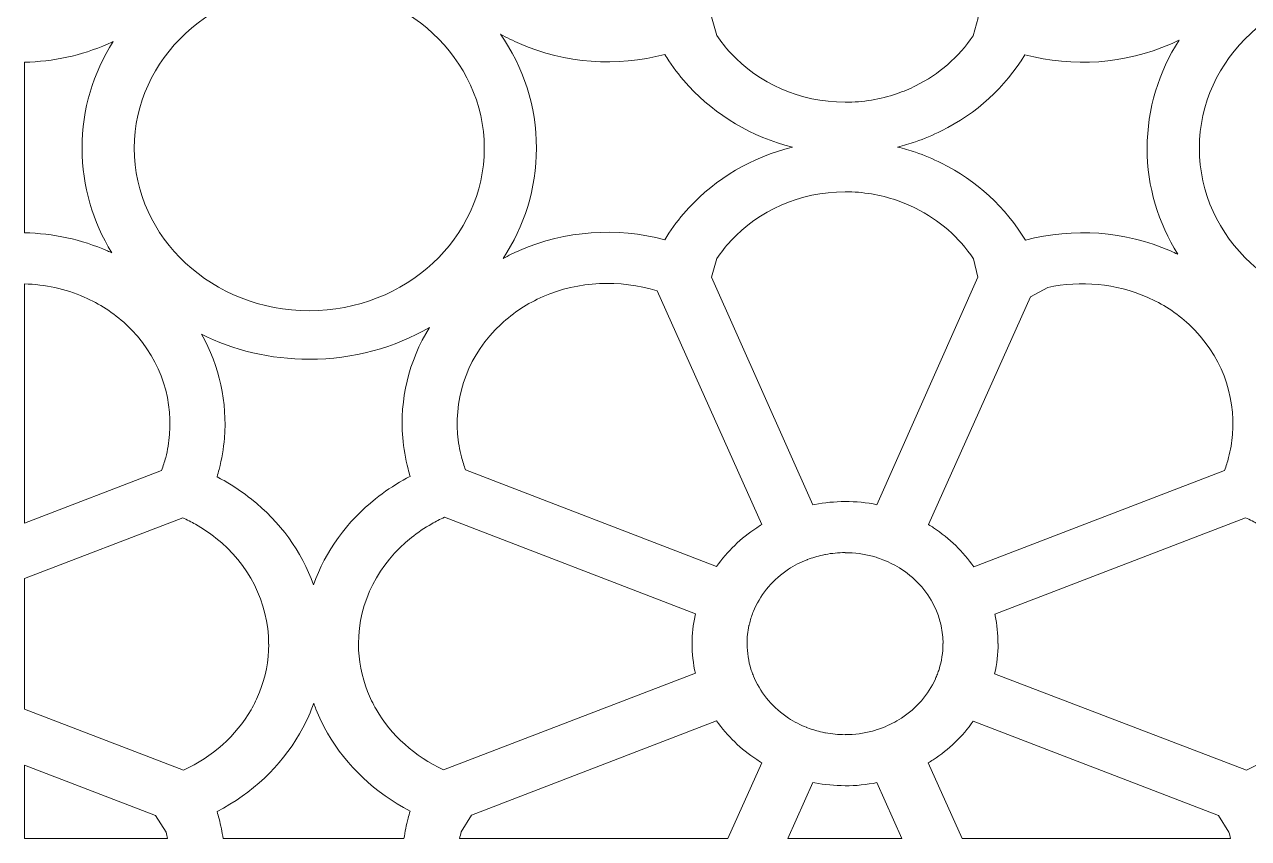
# Model space of a CAD drawing. Header units: millimetres. Extents: x -1200 to 1200, y -590 to 590.
# Drawn here: x -1200 to -592, y -590 to -186 of the extents above; entities that cross this region are included whole.
import ezdxf

# ---------------------------------------------------------------- set-up
doc = ezdxf.new("R2010")
doc.units = ezdxf.units.MM
doc.header["$MEASUREMENT"] = 0
doc.layers.add('Layer 1', color=7, linetype='Continuous')

msp = doc.modelspace()

# ---------------------------------------------------------------- linework, layer by layer
at = {"layer": 'Layer 1', "color": 250, "lineweight": 20}
for points, knots in [([(-728.8563, -191.4913), (-728.8563, -191.4913), (-726.2402, -182.4275), (-726.2402, -182.4275), (-726.2402, -182.4275), (-776.5921, -69.057), (-776.5921, -69.057), (-781.7599, -70.0902), (-787.0582, -70.6341), (-792.4253, -70.6341), (-792.4253, -70.6341), (-792.44, -70.6341), (-792.44, -70.6341), (-792.44, -70.6341), (-792.44, -70.5849), (-792.44, -70.5849), (-797.5787, -70.5836), (-802.6031, -70.1047), (-807.4632, -69.1958), (-807.4632, -69.1958), (-808.4468, -69.0112), (-808.4468, -69.0112), (-808.4468, -69.0112), (-858.8493, -182.0685), (-858.8493, -182.0685), (-858.8493, -182.0685), (-856.1266, -191.3136), (-856.1266, -191.3136), (-854.059, -194.38), (-851.75, -197.2896), (-849.2265, -200.0172), (-835.4098, -214.9543), (-815.0866, -224.3955), (-792.4193, -224.3955), (-792.4193, -224.3955), (-792.411, -224.3955), (-792.411, -224.3955), (-792.411, -224.3955), (-792.411, -224.4452), (-792.411, -224.4452), (-783.4899, -224.4448), (-774.8719, -222.9465), (-766.8291, -220.2018), (-763.4369, -219.0436), (-760.2847, -217.7367), (-757.3866, -216.2958), (-745.7534, -210.513), (-735.9114, -201.9297), (-728.8563, -191.4913)], [0, 0, 0, 0, 0.0625, 0.0625, 0.0625, 0.125, 0.125, 0.125, 0.1875, 0.1875, 0.1875, 0.25, 0.25, 0.25, 0.3125, 0.3125, 0.3125, 0.375, 0.375, 0.375, 0.4375, 0.4375, 0.4375, 0.5, 0.5, 0.5, 0.5625, 0.5625, 0.5625, 0.625, 0.625, 0.625, 0.6875, 0.6875, 0.6875, 0.75, 0.75, 0.75, 0.8125, 0.8125, 0.8125, 0.875, 0.875, 0.875, 0.9375, 0.9375, 0.9375, 1, 1, 1, 1]), ([(-971.7018, -247.2571), (-971.7018, -247.2571), (-971.7018, -247.2541), (-971.7018, -247.2541), (-971.7018, -247.2541), (-971.6511, -247.2541), (-971.6511, -247.2541), (-971.6516, -225.0145), (-981.3984, -204.8449), (-997.1524, -190.2183), (-1012.9047, -175.5926), (-1034.6258, -166.5438), (-1058.5766, -166.5425), (-1058.5766, -166.5425), (-1058.5766, -166.5896), (-1058.5766, -166.5896), (-1058.5766, -166.5896), (-1058.5834, -166.5896), (-1058.5834, -166.5896), (-1058.5834, -166.5896), (-1058.5867, -166.5896), (-1058.5867, -166.5896), (-1058.5867, -166.5896), (-1058.5867, -166.5425), (-1058.5867, -166.5425), (-1082.5392, -166.5429), (-1104.2631, -175.5926), (-1120.0165, -190.22), (-1135.7684, -204.8462), (-1145.5144, -225.0136), (-1145.5158, -247.2507), (-1145.5158, -247.2507), (-1145.4651, -247.2507), (-1145.4651, -247.2507), (-1145.4651, -247.2507), (-1145.4651, -247.2571), (-1145.4651, -247.2571), (-1145.4651, -247.2571), (-1145.4651, -247.2601), (-1145.4651, -247.2601), (-1145.4651, -247.2601), (-1145.5158, -247.2601), (-1145.5158, -247.2601), (-1145.5153, -269.4994), (-1135.7684, -289.6689), (-1120.0141, -304.2955), (-1104.2617, -318.9208), (-1082.5406, -327.9697), (-1058.5904, -327.9709), (-1058.5904, -327.9709), (-1058.5904, -327.9238), (-1058.5904, -327.9238), (-1058.5904, -327.9238), (-1058.5834, -327.9238), (-1058.5834, -327.9238), (-1058.5834, -327.9238), (-1058.5802, -327.9238), (-1058.5802, -327.9238), (-1058.5802, -327.9238), (-1058.5802, -327.9709), (-1058.5802, -327.9709), (-1034.6272, -327.9705), (-1012.9038, -318.9208), (-997.15, -304.2938), (-981.3976, -289.6677), (-971.6524, -269.5007), (-971.6511, -247.2636), (-971.6511, -247.2636), (-971.7018, -247.2636), (-971.7018, -247.2636), (-971.7018, -247.2636), (-971.7018, -247.2571), (-971.7018, -247.2571)], [0, 0, 0, 0, 0.04166667, 0.04166667, 0.04166667, 0.08333333, 0.08333333, 0.08333333, 0.125, 0.125, 0.125, 0.16666667, 0.16666667, 0.16666667, 0.20833333, 0.20833333, 0.20833333, 0.25, 0.25, 0.25, 0.29166667, 0.29166667, 0.29166667, 0.33333333, 0.33333333, 0.33333333, 0.375, 0.375, 0.375, 0.41666667, 0.41666667, 0.41666667, 0.45833333, 0.45833333, 0.45833333, 0.5, 0.5, 0.5, 0.54166667, 0.54166667, 0.54166667, 0.58333333, 0.58333333, 0.58333333, 0.625, 0.625, 0.625, 0.66666667, 0.66666667, 0.66666667, 0.70833333, 0.70833333, 0.70833333, 0.75, 0.75, 0.75, 0.79166667, 0.79166667, 0.79166667, 0.83333333, 0.83333333, 0.83333333, 0.875, 0.875, 0.875, 0.91666667, 0.91666667, 0.91666667, 0.95833333, 0.95833333, 0.95833333, 1, 1, 1, 1]), ([(-442.6111, -247.2571), (-442.6111, -247.2571), (-442.6111, -247.2541), (-442.6111, -247.2541), (-442.6111, -247.2541), (-442.5604, -247.2541), (-442.5604, -247.2541), (-442.5609, -225.0145), (-452.3078, -204.8449), (-468.0616, -190.2183), (-483.814, -175.5926), (-505.5351, -166.5438), (-529.4858, -166.5425), (-529.4858, -166.5425), (-529.4858, -166.5896), (-529.4858, -166.5896), (-529.4858, -166.5896), (-529.4928, -166.5896), (-529.4928, -166.5896), (-529.4928, -166.5896), (-529.496, -166.5896), (-529.496, -166.5896), (-529.496, -166.5896), (-529.496, -166.5425), (-529.496, -166.5425), (-553.4485, -166.5429), (-575.1724, -175.5926), (-590.9257, -190.22), (-606.6778, -204.8462), (-616.4238, -225.0136), (-616.425, -247.2507), (-616.425, -247.2507), (-616.3743, -247.2507), (-616.3743, -247.2507), (-616.3743, -247.2507), (-616.3743, -247.2571), (-616.3743, -247.2571), (-616.3743, -247.2571), (-616.3743, -247.2601), (-616.3743, -247.2601), (-616.3743, -247.2601), (-616.425, -247.2601), (-616.425, -247.2601), (-616.4246, -269.4994), (-606.6778, -289.6689), (-590.9233, -304.2955), (-575.171, -318.9208), (-553.4499, -327.9697), (-529.4996, -327.9709), (-529.4996, -327.9709), (-529.4996, -327.9238), (-529.4996, -327.9238), (-529.4996, -327.9238), (-529.4928, -327.9238), (-529.4928, -327.9238), (-529.4928, -327.9238), (-529.4895, -327.9238), (-529.4895, -327.9238), (-529.4895, -327.9238), (-529.4895, -327.9709), (-529.4895, -327.9709), (-505.5365, -327.9705), (-483.813, -318.9208), (-468.0592, -304.2938), (-452.3069, -289.6677), (-442.5618, -269.5007), (-442.5604, -247.2636), (-442.5604, -247.2636), (-442.6111, -247.2636), (-442.6111, -247.2636), (-442.6111, -247.2636), (-442.6111, -247.2571), (-442.6111, -247.2571)], [0, 0, 0, 0, 0.04166667, 0.04166667, 0.04166667, 0.08333333, 0.08333333, 0.08333333, 0.125, 0.125, 0.125, 0.16666667, 0.16666667, 0.16666667, 0.20833333, 0.20833333, 0.20833333, 0.25, 0.25, 0.25, 0.29166667, 0.29166667, 0.29166667, 0.33333333, 0.33333333, 0.33333333, 0.375, 0.375, 0.375, 0.41666667, 0.41666667, 0.41666667, 0.45833333, 0.45833333, 0.45833333, 0.5, 0.5, 0.5, 0.54166667, 0.54166667, 0.54166667, 0.58333333, 0.58333333, 0.58333333, 0.625, 0.625, 0.625, 0.66666667, 0.66666667, 0.66666667, 0.70833333, 0.70833333, 0.70833333, 0.75, 0.75, 0.75, 0.79166667, 0.79166667, 0.79166667, 0.83333333, 0.83333333, 0.83333333, 0.875, 0.875, 0.875, 0.91666667, 0.91666667, 0.91666667, 0.95833333, 0.95833333, 0.95833333, 1, 1, 1, 1]), ([(-1156.0553, -194.329), (-1156.9493, -194.7518), (-1157.8471, -195.1578), (-1158.7467, -195.551), (-1171.7797, -201.2456), (-1185.8697, -204.2397), (-1200.05, -204.5425), (-1200.05, -204.5425), (-1200.05, -289.2393), (-1200.05, -289.2393), (-1185.8696, -289.5412), (-1171.7796, -292.535), (-1158.7467, -298.2295), (-1158.0625, -298.5285), (-1157.3798, -298.8347), (-1156.6988, -299.1509), (-1166.0859, -283.86), (-1171.453, -266.149), (-1171.4535, -247.2601), (-1171.4535, -247.2601), (-1171.5042, -247.2601), (-1171.5042, -247.2601), (-1171.5042, -247.2601), (-1171.5042, -247.2571), (-1171.5042, -247.2571), (-1171.5042, -247.2571), (-1171.5042, -247.2507), (-1171.5042, -247.2507), (-1171.5042, -247.2507), (-1171.4535, -247.2507), (-1171.4535, -247.2507), (-1171.452, -227.9357), (-1165.8395, -209.8525), (-1156.0553, -194.329)], [0, 0, 0, 0, 0.09090909, 0.09090909, 0.09090909, 0.18181818, 0.18181818, 0.18181818, 0.27272727, 0.27272727, 0.27272727, 0.36363636, 0.36363636, 0.36363636, 0.45454545, 0.45454545, 0.45454545, 0.54545455, 0.54545455, 0.54545455, 0.63636364, 0.63636364, 0.63636364, 0.72727273, 0.72727273, 0.72727273, 0.81818182, 0.81818182, 0.81818182, 0.90909091, 0.90909091, 0.90909091, 1, 1, 1, 1]), ([(-962.2936, -302.0215), (-959.5989, -300.5425), (-956.872, -299.2023), (-954.1188, -297.9995), (-931.5465, -288.1377), (-905.8082, -286.3755), (-881.917, -292.6681), (-881.2661, -291.5917), (-880.5921, -290.5243), (-879.8975, -289.4681), (-876.9536, -284.9933), (-873.634, -280.761), (-869.9821, -276.8139), (-856.6101, -262.3574), (-838.7922, -251.6702), (-818.5479, -246.6613), (-838.7922, -241.6525), (-856.6101, -230.9631), (-869.9821, -216.5066), (-873.634, -212.5595), (-876.9536, -208.3272), (-879.8975, -203.8525), (-880.5921, -202.7962), (-881.2666, -201.7305), (-881.917, -200.6541), (-905.8082, -206.9471), (-931.5475, -205.1841), (-954.1193, -195.3219), (-957.314, -193.9259), (-960.4745, -192.3454), (-963.5881, -190.5777), (-952.2772, -206.9077), (-945.7139, -226.3607), (-945.7134, -247.2541), (-945.7134, -247.2541), (-945.6627, -247.2541), (-945.6627, -247.2541), (-945.6627, -247.2541), (-945.6627, -247.2571), (-945.6627, -247.2571), (-945.6627, -247.2571), (-945.6627, -247.2636), (-945.6627, -247.2636), (-945.6627, -247.2636), (-945.7134, -247.2636), (-945.7134, -247.2636), (-945.7149, -267.3453), (-951.779, -286.0954), (-962.2936, -302.0215)], [0, 0, 0, 0, 0.0625, 0.0625, 0.0625, 0.125, 0.125, 0.125, 0.1875, 0.1875, 0.1875, 0.25, 0.25, 0.25, 0.3125, 0.3125, 0.3125, 0.375, 0.375, 0.375, 0.4375, 0.4375, 0.4375, 0.5, 0.5, 0.5, 0.5625, 0.5625, 0.5625, 0.625, 0.625, 0.625, 0.6875, 0.6875, 0.6875, 0.75, 0.75, 0.75, 0.8125, 0.8125, 0.8125, 0.875, 0.875, 0.875, 0.9375, 0.9375, 0.9375, 1, 1, 1, 1]), ([(-626.4866, -193.5777), (-627.8941, -194.2725), (-629.3095, -194.9299), (-630.7313, -195.551), (-653.352, -205.4347), (-679.1563, -207.1857), (-703.0912, -200.8439), (-712.7833, -216.8582), (-727.1946, -230.019), (-744.5483, -238.646), (-748.8115, -240.7658), (-753.111, -242.5729), (-757.4144, -244.0421), (-760.3344, -245.0388), (-763.322, -245.9143), (-766.3678, -246.6613), (-763.322, -247.4083), (-760.3344, -248.2817), (-757.4144, -249.2784), (-753.111, -250.7476), (-748.8115, -252.5547), (-744.5483, -254.6745), (-727.0512, -263.373), (-712.5448, -276.6833), (-702.8524, -292.8767), (-678.9842, -286.6098), (-653.2763, -288.3788), (-630.7313, -298.2295), (-629.5364, -298.7517), (-628.3458, -299.2986), (-627.1606, -299.873), (-636.8245, -284.4185), (-642.3623, -266.4471), (-642.3627, -247.2601), (-642.3627, -247.2601), (-642.4134, -247.2601), (-642.4134, -247.2601), (-642.4134, -247.2601), (-642.4134, -247.2571), (-642.4134, -247.2571), (-642.4134, -247.2571), (-642.4134, -247.2507), (-642.4134, -247.2507), (-642.4134, -247.2507), (-642.3627, -247.2507), (-642.3627, -247.2507), (-642.3613, -227.623), (-636.5657, -209.2674), (-626.4866, -193.5777)], [0, 0, 0, 0, 0.0625, 0.0625, 0.0625, 0.125, 0.125, 0.125, 0.1875, 0.1875, 0.1875, 0.25, 0.25, 0.25, 0.3125, 0.3125, 0.3125, 0.375, 0.375, 0.375, 0.4375, 0.4375, 0.4375, 0.5, 0.5, 0.5, 0.5625, 0.5625, 0.5625, 0.625, 0.625, 0.625, 0.6875, 0.6875, 0.6875, 0.75, 0.75, 0.75, 0.8125, 0.8125, 0.8125, 0.875, 0.875, 0.875, 0.9375, 0.9375, 0.9375, 1, 1, 1, 1]), ([(-726.3887, -311.2284), (-726.3887, -311.2284), (-728.6122, -302.1937), (-728.6122, -302.1937), (-735.6835, -291.5909), (-745.6182, -282.8752), (-757.3866, -277.0247), (-760.2842, -275.5842), (-763.4369, -274.277), (-766.8291, -273.1188), (-774.8719, -270.374), (-783.4899, -268.8757), (-792.411, -268.8753), (-792.411, -268.8753), (-792.411, -268.925), (-792.411, -268.925), (-792.411, -268.925), (-792.4193, -268.925), (-792.4193, -268.925), (-815.0866, -268.925), (-835.4098, -278.3662), (-849.2265, -293.3033), (-851.7496, -296.0305), (-854.0585, -298.941), (-856.1256, -302.0069), (-856.1256, -302.0069), (-858.8073, -311.3445), (-858.8073, -311.3445), (-858.8073, -311.3445), (-808.4472, -424.3093), (-808.4472, -424.3093), (-808.4472, -424.3093), (-807.4632, -424.1247), (-807.4632, -424.1247), (-802.6031, -423.2154), (-797.5792, -422.7365), (-792.44, -422.7352), (-792.44, -422.7352), (-792.44, -422.686), (-792.44, -422.686), (-792.44, -422.686), (-792.4253, -422.686), (-792.4253, -422.686), (-787.0587, -422.686), (-781.7599, -423.2321), (-776.5921, -424.2643), (-776.5921, -424.2643), (-726.3887, -311.2284), (-726.3887, -311.2284)], [0, 0, 0, 0, 0.0625, 0.0625, 0.0625, 0.125, 0.125, 0.125, 0.1875, 0.1875, 0.1875, 0.25, 0.25, 0.25, 0.3125, 0.3125, 0.3125, 0.375, 0.375, 0.375, 0.4375, 0.4375, 0.4375, 0.5, 0.5, 0.5, 0.5625, 0.5625, 0.5625, 0.625, 0.625, 0.625, 0.6875, 0.6875, 0.6875, 0.75, 0.75, 0.75, 0.8125, 0.8125, 0.8125, 0.875, 0.875, 0.875, 0.9375, 0.9375, 0.9375, 1, 1, 1, 1]), ([(-1200.05, -433.444), (-1200.05, -433.444), (-1131.9126, -407.2199), (-1131.9126, -407.2199), (-1131.139, -405.1146), (-1130.4691, -402.9734), (-1129.9059, -400.8074), (-1128.9547, -397.1512), (-1128.3176, -393.3296), (-1127.996, -389.3886), (-1126.3901, -369.7227), (-1133.5624, -349.6898), (-1149.576, -334.8225), (-1149.576, -334.8225), (-1149.5888, -334.8109), (-1149.5888, -334.8109), (-1149.5888, -334.8109), (-1149.562, -334.7861), (-1149.562, -334.7861), (-1152.7351, -331.8435), (-1156.0488, -329.2628), (-1159.464, -327.0419), (-1162.875, -324.8223), (-1166.5413, -322.8657), (-1170.4081, -321.1764), (-1179.7581, -317.0911), (-1189.86, -314.9043), (-1200.05, -314.6085), (-1200.05, -314.6085), (-1200.05, -433.444), (-1200.05, -433.444)], [0, 0, 0, 0, 0.1, 0.1, 0.1, 0.2, 0.2, 0.2, 0.3, 0.3, 0.3, 0.4, 0.4, 0.4, 0.5, 0.5, 0.5, 0.6, 0.6, 0.6, 0.7, 0.7, 0.7, 0.8, 0.8, 0.8, 0.9, 0.9, 0.9, 1, 1, 1, 1]), ([(-980.9561, -406.9881), (-980.9561, -406.9881), (-856.2485, -454.9854), (-856.2485, -454.9854), (-850.9768, -447.4476), (-844.1769, -440.8861), (-836.25, -435.6767), (-835.4241, -435.1336), (-834.6049, -434.6145), (-833.787, -434.1168), (-833.787, -434.1168), (-885.7677, -318.11), (-885.7677, -318.11), (-904.356, -312.2796), (-924.7531, -313.2112), (-942.4574, -320.9459), (-946.3242, -322.6361), (-949.99, -324.5927), (-953.4015, -326.8119), (-956.8162, -329.0332), (-960.1304, -331.6139), (-963.3035, -334.5561), (-963.3035, -334.5561), (-963.2767, -334.5809), (-963.2767, -334.5809), (-963.2767, -334.5809), (-963.2895, -334.5925), (-963.2895, -334.5925), (-979.3031, -349.4598), (-986.4754, -369.4927), (-984.8695, -389.1585), (-984.5479, -393.0992), (-983.9108, -396.9211), (-982.9596, -400.5774), (-982.3968, -402.743), (-981.7296, -404.8829), (-980.9561, -406.9881)], [0, 0, 0, 0, 0.08333333, 0.08333333, 0.08333333, 0.16666667, 0.16666667, 0.16666667, 0.25, 0.25, 0.25, 0.33333333, 0.33333333, 0.33333333, 0.41666667, 0.41666667, 0.41666667, 0.5, 0.5, 0.5, 0.58333333, 0.58333333, 0.58333333, 0.66666667, 0.66666667, 0.66666667, 0.75, 0.75, 0.75, 0.83333333, 0.83333333, 0.83333333, 0.91666667, 0.91666667, 0.91666667, 1, 1, 1, 1]), ([(-728.4845, -455.17), (-728.4845, -455.17), (-603.8973, -407.2199), (-603.8973, -407.2199), (-603.1236, -405.1146), (-602.4539, -402.9734), (-601.8906, -400.8074), (-600.9392, -397.1512), (-600.3021, -393.3296), (-599.9807, -389.3886), (-598.3748, -369.7227), (-605.547, -349.6898), (-621.5606, -334.8225), (-621.5606, -334.8225), (-621.5736, -334.8109), (-621.5736, -334.8109), (-621.5736, -334.8109), (-621.5468, -334.7861), (-621.5468, -334.7861), (-624.7198, -331.8435), (-628.0334, -329.2628), (-631.4487, -327.0419), (-634.8598, -324.8223), (-638.5258, -322.8657), (-642.3927, -321.1764), (-657.7955, -314.4465), (-675.2387, -312.8672), (-691.7547, -316.4099), (-691.7547, -316.4099), (-700.3095, -321.0804), (-700.3095, -321.0804), (-700.3095, -321.0804), (-750.9732, -434.1472), (-750.9732, -434.1472), (-750.112, -434.668), (-749.2659, -435.2004), (-748.4392, -435.7466), (-740.5312, -440.967), (-733.7465, -447.568), (-728.4845, -455.17)], [0, 0, 0, 0, 0.07692308, 0.07692308, 0.07692308, 0.15384615, 0.15384615, 0.15384615, 0.23076923, 0.23076923, 0.23076923, 0.30769231, 0.30769231, 0.30769231, 0.38461538, 0.38461538, 0.38461538, 0.46153846, 0.46153846, 0.46153846, 0.53846154, 0.53846154, 0.53846154, 0.61538462, 0.61538462, 0.61538462, 0.69230769, 0.69230769, 0.69230769, 0.76923077, 0.76923077, 0.76923077, 0.84615385, 0.84615385, 0.84615385, 0.92307692, 0.92307692, 0.92307692, 1, 1, 1, 1]), ([(-1112.1652, -339.5444), (-1103.0747, -355.5613), (-1099.265, -373.5348), (-1100.7136, -391.2762), (-1101.1297, -396.3703), (-1102.0165, -401.5531), (-1103.3728, -406.768), (-1103.6901, -407.9883), (-1104.0352, -409.2069), (-1104.4061, -410.4208), (-1103.2228, -411.0363), (-1102.0486, -411.6723), (-1100.8876, -412.3307), (-1096.0681, -415.0639), (-1091.5097, -418.1461), (-1087.2586, -421.5363), (-1073.1604, -432.7787), (-1062.3875, -447.4069), (-1056.4719, -464.0265), (-1050.5744, -447.3127), (-1039.7696, -432.6009), (-1025.6065, -421.3067), (-1021.3548, -417.9161), (-1016.797, -414.8338), (-1011.9774, -412.1011), (-1010.8164, -411.4428), (-1009.6441, -410.8071), (-1008.4608, -410.1916), (-1008.8317, -408.9769), (-1009.1754, -407.7583), (-1009.4927, -406.5375), (-1010.849, -401.3226), (-1011.7358, -396.1403), (-1012.1519, -391.0462), (-1013.6937, -372.1625), (-1009.2778, -353.0162), (-998.8786, -336.2458), (-1016.1857, -346.2627), (-1036.6469, -352.0529), (-1058.5802, -352.0533), (-1058.5802, -352.0533), (-1058.5802, -352.1004), (-1058.5802, -352.1004), (-1058.5802, -352.1004), (-1058.5834, -352.1004), (-1058.5834, -352.1004), (-1058.5834, -352.1004), (-1058.5904, -352.1004), (-1058.5904, -352.1004), (-1058.5904, -352.1004), (-1058.5904, -352.0533), (-1058.5904, -352.0533), (-1077.9887, -352.0524), (-1096.2337, -347.5211), (-1112.1652, -339.5444)], [0, 0, 0, 0, 0.05555556, 0.05555556, 0.05555556, 0.11111111, 0.11111111, 0.11111111, 0.16666667, 0.16666667, 0.16666667, 0.22222222, 0.22222222, 0.22222222, 0.27777778, 0.27777778, 0.27777778, 0.33333333, 0.33333333, 0.33333333, 0.38888889, 0.38888889, 0.38888889, 0.44444444, 0.44444444, 0.44444444, 0.5, 0.5, 0.5, 0.55555556, 0.55555556, 0.55555556, 0.61111111, 0.61111111, 0.61111111, 0.66666667, 0.66666667, 0.66666667, 0.72222222, 0.72222222, 0.72222222, 0.77777778, 0.77777778, 0.77777778, 0.83333333, 0.83333333, 0.83333333, 0.88888889, 0.88888889, 0.88888889, 0.94444444, 0.94444444, 0.94444444, 1, 1, 1, 1]), ([(-1121.4682, -430.7655), (-1121.4682, -430.7655), (-1200.05, -460.9657), (-1200.05, -460.9657), (-1200.05, -460.9657), (-1200.05, -525.8653), (-1200.05, -525.8653), (-1200.05, -525.8653), (-1121.0369, -556.1176), (-1121.0369, -556.1176), (-1106.7003, -549.5398), (-1094.9365, -538.9973), (-1087.486, -526.0785), (-1085.9351, -523.3882), (-1084.5266, -520.461), (-1083.2797, -517.3115), (-1080.3225, -509.8444), (-1078.7093, -501.8424), (-1078.7088, -493.5589), (-1078.7088, -493.5589), (-1078.7619, -493.5589), (-1078.7619, -493.5589), (-1078.7619, -493.5589), (-1078.7619, -493.5516), (-1078.7619, -493.5516), (-1078.7619, -472.5057), (-1088.9314, -453.6361), (-1105.0188, -440.8077), (-1108.1701, -438.2943), (-1111.5474, -436.0104), (-1115.1171, -433.9861), (-1117.1508, -432.8326), (-1119.271, -431.7588), (-1121.4682, -430.7655)], [0, 0, 0, 0, 0.09090909, 0.09090909, 0.09090909, 0.18181818, 0.18181818, 0.18181818, 0.27272727, 0.27272727, 0.27272727, 0.36363636, 0.36363636, 0.36363636, 0.45454545, 0.45454545, 0.45454545, 0.54545455, 0.54545455, 0.54545455, 0.63636364, 0.63636364, 0.63636364, 0.72727273, 0.72727273, 0.72727273, 0.81818182, 0.81818182, 0.81818182, 0.90909091, 0.90909091, 0.90909091, 1, 1, 1, 1]), ([(-866.7113, -478.4548), (-866.7113, -478.4548), (-991.3981, -430.5355), (-991.3981, -430.5355), (-993.596, -431.5288), (-995.714, -432.6031), (-997.7479, -433.7561), (-1001.3176, -435.7808), (-1004.6954, -438.0647), (-1007.8462, -440.5781), (-1023.9341, -453.4065), (-1034.1036, -472.2757), (-1034.1036, -493.3212), (-1034.1036, -493.3212), (-1034.1036, -493.3293), (-1034.1036, -493.3293), (-1034.1036, -493.3293), (-1034.1567, -493.3293), (-1034.1567, -493.3293), (-1034.1562, -501.6119), (-1032.543, -509.6144), (-1029.5858, -517.081), (-1028.3389, -520.2309), (-1026.9304, -523.1577), (-1025.3795, -525.848), (-1017.9295, -538.7673), (-1006.1666, -549.3102), (-991.829, -555.8884), (-991.829, -555.8884), (-866.7412, -507.9957), (-866.7412, -507.9957), (-867.8573, -503.1903), (-868.4454, -498.2607), (-868.4454, -493.2689), (-868.4454, -493.2689), (-868.4454, -493.2552), (-868.4454, -493.2552), (-868.4454, -493.2552), (-868.3923, -493.2552), (-868.3923, -493.2552), (-868.391, -488.4974), (-867.8776, -483.8419), (-866.9022, -479.3376), (-866.9022, -479.3376), (-866.7113, -478.4548), (-866.7113, -478.4548)], [0, 0, 0, 0, 0.06666667, 0.06666667, 0.06666667, 0.13333333, 0.13333333, 0.13333333, 0.2, 0.2, 0.2, 0.26666667, 0.26666667, 0.26666667, 0.33333333, 0.33333333, 0.33333333, 0.4, 0.4, 0.4, 0.46666667, 0.46666667, 0.46666667, 0.53333333, 0.53333333, 0.53333333, 0.6, 0.6, 0.6, 0.66666667, 0.66666667, 0.66666667, 0.73333333, 0.73333333, 0.73333333, 0.8, 0.8, 0.8, 0.86666667, 0.86666667, 0.86666667, 0.93333333, 0.93333333, 0.93333333, 1, 1, 1, 1]), ([(-593.4529, -430.7655), (-593.4529, -430.7655), (-718.0613, -478.6544), (-718.0613, -478.6544), (-717.9603, -479.0664), (-717.8957, -479.329), (-717.8713, -479.4442), (-717.8713, -479.4442), (-717.8713, -479.4939), (-717.8713, -479.4939), (-716.9462, -483.8089), (-716.4592, -488.4083), (-716.4578, -493.2552), (-716.4578, -493.2552), (-716.4047, -493.2552), (-716.4047, -493.2552), (-716.4047, -493.2552), (-716.4047, -493.2689), (-716.4047, -493.2689), (-716.4047, -498.3523), (-717.0072, -503.3531), (-718.147, -508.2099), (-718.147, -508.2099), (-593.0215, -556.1176), (-593.0215, -556.1176), (-578.6849, -549.5398), (-566.9211, -538.9973), (-559.4707, -526.0785), (-557.9196, -523.3882), (-556.5112, -520.461), (-555.2642, -517.3115), (-552.3072, -509.8444), (-550.6939, -501.8424), (-550.6934, -493.5589), (-550.6934, -493.5589), (-550.7465, -493.5589), (-550.7465, -493.5589), (-550.7465, -493.5589), (-550.7465, -493.5516), (-550.7465, -493.5516), (-550.7465, -472.5057), (-560.9159, -453.6361), (-577.0034, -440.8077), (-580.1547, -438.2943), (-583.5321, -436.0104), (-587.1018, -433.9861), (-589.1353, -432.8326), (-591.2555, -431.7588), (-593.4529, -430.7655)], [0, 0, 0, 0, 0.0625, 0.0625, 0.0625, 0.125, 0.125, 0.125, 0.1875, 0.1875, 0.1875, 0.25, 0.25, 0.25, 0.3125, 0.3125, 0.3125, 0.375, 0.375, 0.375, 0.4375, 0.4375, 0.4375, 0.5, 0.5, 0.5, 0.5625, 0.5625, 0.5625, 0.625, 0.625, 0.625, 0.6875, 0.6875, 0.6875, 0.75, 0.75, 0.75, 0.8125, 0.8125, 0.8125, 0.875, 0.875, 0.875, 0.9375, 0.9375, 0.9375, 1, 1, 1, 1]), ([(-838.361, -508.2416), (-838.2142, -508.6305), (-838.0643, -509.0117), (-837.9117, -509.3844), (-837.9117, -509.3844), (-837.3922, -510.5473), (-837.3922, -510.5473), (-833.8293, -518.5245), (-827.934, -525.3285), (-820.522, -530.1999), (-819.1877, -531.0766), (-817.6682, -531.9552), (-815.971, -532.8294), (-814.6437, -533.513), (-813.1845, -534.1743), (-811.5957, -534.804), (-811.5957, -534.804), (-811.5454, -534.8232), (-811.5454, -534.8232), (-811.5454, -534.8232), (-811.4901, -534.8447), (-811.4901, -534.8447), (-811.4901, -534.8447), (-811.0665, -535.0078), (-811.0665, -535.0078), (-808.6926, -535.9232), (-806.2052, -536.6719), (-803.6249, -537.2352), (-802.3503, -537.5136), (-802.3803, -537.529), (-802.1136, -537.5787), (-798.9913, -538.1629), (-795.7557, -538.4709), (-792.44, -538.4713), (-792.44, -538.4713), (-792.44, -538.4216), (-792.44, -538.4216), (-792.44, -538.4216), (-792.4253, -538.4216), (-792.4253, -538.4216), (-787.5845, -538.4216), (-783.0221, -537.8113), (-778.8148, -536.6758), (-778.0739, -536.4757), (-777.2422, -536.2252), (-776.3217, -535.9262), (-775.6546, -535.709), (-775.0125, -535.4859), (-774.3934, -535.258), (-774.3934, -535.258), (-773.8739, -535.0511), (-773.8739, -535.0511), (-773.8739, -535.0511), (-773.8671, -535.0485), (-773.8671, -535.0485), (-773.8671, -535.0485), (-773.7604, -534.9989), (-773.7604, -534.9989), (-772.1154, -534.3636), (-770.4998, -533.6381), (-768.9235, -532.8298), (-767.3808, -532.0391), (-765.8815, -531.1662), (-764.4338, -530.2191), (-756.9941, -525.3516), (-751.0946, -518.6097), (-747.5443, -510.7439), (-747.5443, -510.7439), (-747.4944, -510.6342), (-747.4944, -510.6342), (-747.4944, -510.6342), (-747.4958, -510.6338), (-747.4958, -510.6338), (-747.159, -509.8834), (-746.8439, -509.1261), (-746.5538, -508.365), (-746.2155, -507.4787), (-745.9379, -506.6958), (-745.7252, -506.0233), (-744.4691, -502.0544), (-743.7936, -497.7771), (-743.7936, -493.2689), (-743.7936, -493.2689), (-743.7936, -493.2552), (-743.7936, -493.2552), (-743.7936, -493.2552), (-743.7402, -493.2552), (-743.7402, -493.2552), (-743.7407, -490.3649), (-744.0773, -487.4026), (-744.7163, -484.409), (-744.7163, -484.409), (-744.726, -484.4111), (-744.726, -484.4111), (-744.726, -484.4111), (-745.0318, -482.9788), (-745.0318, -482.9788), (-745.6306, -480.5853), (-746.413, -478.3083), (-747.3592, -476.1645), (-747.3592, -476.1645), (-747.3951, -476.0823), (-747.3951, -476.0823), (-750.9175, -468.1428), (-756.8174, -461.331), (-764.2737, -456.4078), (-765.7541, -455.4304), (-767.2591, -454.5442), (-768.7791, -453.7582), (-770.1313, -453.0592), (-771.7515, -452.3396), (-773.6373, -451.6054), (-773.6373, -451.6054), (-773.6252, -451.5797), (-773.6252, -451.5797), (-773.6252, -451.5797), (-775.3793, -450.9287), (-775.3793, -450.9287), (-775.6884, -450.8216), (-776.0016, -450.7154), (-776.3214, -450.6113), (-777.2417, -450.3123), (-778.0734, -450.0617), (-778.8143, -449.8617), (-783.0221, -448.7262), (-787.5845, -448.1158), (-792.4253, -448.1158), (-792.4253, -448.1158), (-792.44, -448.1158), (-792.44, -448.1158), (-792.44, -448.1158), (-792.44, -448.0661), (-792.44, -448.0661), (-795.7552, -448.0666), (-798.9905, -448.3745), (-802.1136, -448.9592), (-802.4015, -449.0127), (-802.341, -449.0222), (-803.6249, -449.3023), (-806.2047, -449.8651), (-808.6926, -450.6147), (-811.067, -451.53), (-811.067, -451.53), (-811.2857, -451.6144), (-811.2857, -451.6144), (-812.9954, -452.2809), (-814.5584, -452.9808), (-815.9719, -453.7085), (-817.6686, -454.5823), (-819.1882, -455.4612), (-820.5223, -456.338), (-827.934, -461.2094), (-833.8288, -468.013), (-837.3922, -475.9906), (-837.3922, -475.9906), (-837.896, -477.118), (-837.896, -477.118), (-838.6396, -478.9371), (-839.2726, -480.8684), (-839.7873, -482.9055), (-840.091, -484.1061), (-840.0997, -484.0492), (-840.155, -484.304), (-840.7798, -487.1914), (-841.1096, -490.1854), (-841.11, -493.2552), (-841.11, -493.2552), (-841.0565, -493.2552), (-841.0565, -493.2552), (-841.0565, -493.2552), (-841.0565, -493.2689), (-841.0565, -493.2689), (-841.0565, -497.7681), (-840.3967, -502.0107), (-839.17, -505.9239), (-838.9547, -506.6118), (-838.6835, -507.3871), (-838.361, -508.2416)], [0, 0, 0, 0, 0.01694915, 0.01694915, 0.01694915, 0.03389831, 0.03389831, 0.03389831, 0.05084746, 0.05084746, 0.05084746, 0.06779661, 0.06779661, 0.06779661, 0.08474576, 0.08474576, 0.08474576, 0.10169492, 0.10169492, 0.10169492, 0.11864407, 0.11864407, 0.11864407, 0.13559322, 0.13559322, 0.13559322, 0.15254237, 0.15254237, 0.15254237, 0.16949153, 0.16949153, 0.16949153, 0.18644068, 0.18644068, 0.18644068, 0.20338983, 0.20338983, 0.20338983, 0.22033898, 0.22033898, 0.22033898, 0.23728814, 0.23728814, 0.23728814, 0.25423729, 0.25423729, 0.25423729, 0.27118644, 0.27118644, 0.27118644, 0.28813559, 0.28813559, 0.28813559, 0.30508475, 0.30508475, 0.30508475, 0.3220339, 0.3220339, 0.3220339, 0.33898305, 0.33898305, 0.33898305, 0.3559322, 0.3559322, 0.3559322, 0.37288136, 0.37288136, 0.37288136, 0.38983051, 0.38983051, 0.38983051, 0.40677966, 0.40677966, 0.40677966, 0.42372881, 0.42372881, 0.42372881, 0.44067797, 0.44067797, 0.44067797, 0.45762712, 0.45762712, 0.45762712, 0.47457627, 0.47457627, 0.47457627, 0.49152542, 0.49152542, 0.49152542, 0.50847458, 0.50847458, 0.50847458, 0.52542373, 0.52542373, 0.52542373, 0.54237288, 0.54237288, 0.54237288, 0.55932203, 0.55932203, 0.55932203, 0.57627119, 0.57627119, 0.57627119, 0.59322034, 0.59322034, 0.59322034, 0.61016949, 0.61016949, 0.61016949, 0.62711864, 0.62711864, 0.62711864, 0.6440678, 0.6440678, 0.6440678, 0.66101695, 0.66101695, 0.66101695, 0.6779661, 0.6779661, 0.6779661, 0.69491525, 0.69491525, 0.69491525, 0.71186441, 0.71186441, 0.71186441, 0.72881356, 0.72881356, 0.72881356, 0.74576271, 0.74576271, 0.74576271, 0.76271186, 0.76271186, 0.76271186, 0.77966102, 0.77966102, 0.77966102, 0.79661017, 0.79661017, 0.79661017, 0.81355932, 0.81355932, 0.81355932, 0.83050847, 0.83050847, 0.83050847, 0.84745763, 0.84745763, 0.84745763, 0.86440678, 0.86440678, 0.86440678, 0.88135593, 0.88135593, 0.88135593, 0.89830508, 0.89830508, 0.89830508, 0.91525424, 0.91525424, 0.91525424, 0.93220339, 0.93220339, 0.93220339, 0.94915254, 0.94915254, 0.94915254, 0.96610169, 0.96610169, 0.96610169, 0.98305085, 0.98305085, 0.98305085, 1, 1, 1, 1]), ([(-1011.5298, -590.0266), (-1011.0462, -586.7085), (-1010.3673, -583.3618), (-1009.4937, -580.0012), (-1009.181, -578.7963), (-1008.8428, -577.5957), (-1008.4773, -576.3968), (-1025.8416, -567.3972), (-1040.1133, -553.9614), (-1049.451, -537.7689), (-1051.7342, -533.8098), (-1053.6805, -529.8182), (-1055.2628, -525.8223), (-1055.6568, -524.8269), (-1056.0323, -523.822), (-1056.3908, -522.8108), (-1056.7736, -523.9004), (-1057.1787, -524.982), (-1057.6027, -526.0528), (-1059.185, -530.0482), (-1061.1313, -534.0403), (-1063.4145, -537.9984), (-1072.7522, -554.1918), (-1087.0261, -567.6281), (-1104.3918, -576.6273), (-1104.0264, -577.8253), (-1103.6855, -579.0259), (-1103.3728, -580.2299), (-1102.5189, -583.513), (-1101.8513, -586.7832), (-1101.3698, -590.0266), (-1101.3698, -590.0266), (-1011.5298, -590.0266), (-1011.5298, -590.0266)], [0, 0, 0, 0, 0.09090909, 0.09090909, 0.09090909, 0.18181818, 0.18181818, 0.18181818, 0.27272727, 0.27272727, 0.27272727, 0.36363636, 0.36363636, 0.36363636, 0.45454545, 0.45454545, 0.45454545, 0.54545455, 0.54545455, 0.54545455, 0.63636364, 0.63636364, 0.63636364, 0.72727273, 0.72727273, 0.72727273, 0.81818182, 0.81818182, 0.81818182, 0.90909091, 0.90909091, 0.90909091, 1, 1, 1, 1]), ([(-977.9298, -578.3847), (-977.9298, -578.3847), (-983.152, -586.7144), (-983.152, -586.7144), (-983.4208, -587.8047), (-983.662, -588.9092), (-983.8757, -590.0266), (-983.8757, -590.0266), (-850.6362, -590.0266), (-850.6362, -590.0266), (-850.6362, -590.0266), (-833.787, -552.4233), (-833.787, -552.4233), (-834.6044, -551.9255), (-835.4241, -551.4043), (-836.2495, -550.8611), (-844.1773, -545.6514), (-850.9782, -539.092), (-856.2499, -531.5534), (-856.2499, -531.5534), (-977.9298, -578.3847), (-977.9298, -578.3847)], [0, 0, 0, 0, 0.14285714, 0.14285714, 0.14285714, 0.28571429, 0.28571429, 0.28571429, 0.42857143, 0.42857143, 0.42857143, 0.57142857, 0.57142857, 0.57142857, 0.71428571, 0.71428571, 0.71428571, 0.85714286, 0.85714286, 0.85714286, 1, 1, 1, 1]), ([(-606.92, -578.6147), (-606.92, -578.6147), (-728.7216, -531.7363), (-728.7216, -531.7363), (-734.0131, -539.274), (-740.8062, -545.8116), (-748.7063, -550.9806), (-749.5012, -551.5011), (-750.3098, -552.0086), (-751.1292, -552.5021), (-751.1292, -552.5021), (-734.3149, -590.0266), (-734.3149, -590.0266), (-734.3149, -590.0266), (-601.0201, -590.0266), (-601.0201, -590.0266), (-601.2228, -588.9878), (-601.4495, -587.9604), (-601.7, -586.9453), (-601.7, -586.9453), (-606.92, -578.6147), (-606.92, -578.6147)], [0, 0, 0, 0, 0.14285714, 0.14285714, 0.14285714, 0.28571429, 0.28571429, 0.28571429, 0.42857143, 0.42857143, 0.42857143, 0.57142857, 0.57142857, 0.57142857, 0.71428571, 0.71428571, 0.71428571, 0.85714286, 0.85714286, 0.85714286, 1, 1, 1, 1]), ([(-1134.9352, -578.6147), (-1134.9352, -578.6147), (-1200.05, -553.5537), (-1200.05, -553.5537), (-1200.05, -553.5537), (-1200.05, -590.0266), (-1200.05, -590.0266), (-1200.05, -590.0266), (-1129.0354, -590.0266), (-1129.0354, -590.0266), (-1129.2382, -588.9878), (-1129.4648, -587.9604), (-1129.7154, -586.9453), (-1129.7154, -586.9453), (-1134.9352, -578.6147), (-1134.9352, -578.6147)], [0, 0, 0, 0, 0.2, 0.2, 0.2, 0.4, 0.4, 0.4, 0.6, 0.6, 0.6, 0.8, 0.8, 0.8, 1, 1, 1, 1]), ([(-764.2663, -590.0266), (-764.2663, -590.0266), (-776.5921, -562.2744), (-776.5921, -562.2744), (-781.7599, -563.3075), (-787.0582, -563.8515), (-792.4253, -563.8515), (-792.4253, -563.8515), (-792.44, -563.8515), (-792.44, -563.8515), (-792.44, -563.8515), (-792.44, -563.8022), (-792.44, -563.8022), (-797.5787, -563.801), (-802.6031, -563.3221), (-807.4632, -562.4132), (-807.4632, -562.4132), (-808.4468, -562.2286), (-808.4468, -562.2286), (-808.4468, -562.2286), (-820.8395, -590.0266), (-820.8395, -590.0266), (-820.8395, -590.0266), (-764.2663, -590.0266), (-764.2663, -590.0266)], [0, 0, 0, 0, 0.125, 0.125, 0.125, 0.25, 0.25, 0.25, 0.375, 0.375, 0.375, 0.5, 0.5, 0.5, 0.625, 0.625, 0.625, 0.75, 0.75, 0.75, 0.875, 0.875, 0.875, 1, 1, 1, 1])]:
    msp.add_open_spline(points, degree=3, knots=knots, dxfattribs=at)

doc.saveas('drawing.dxf')
